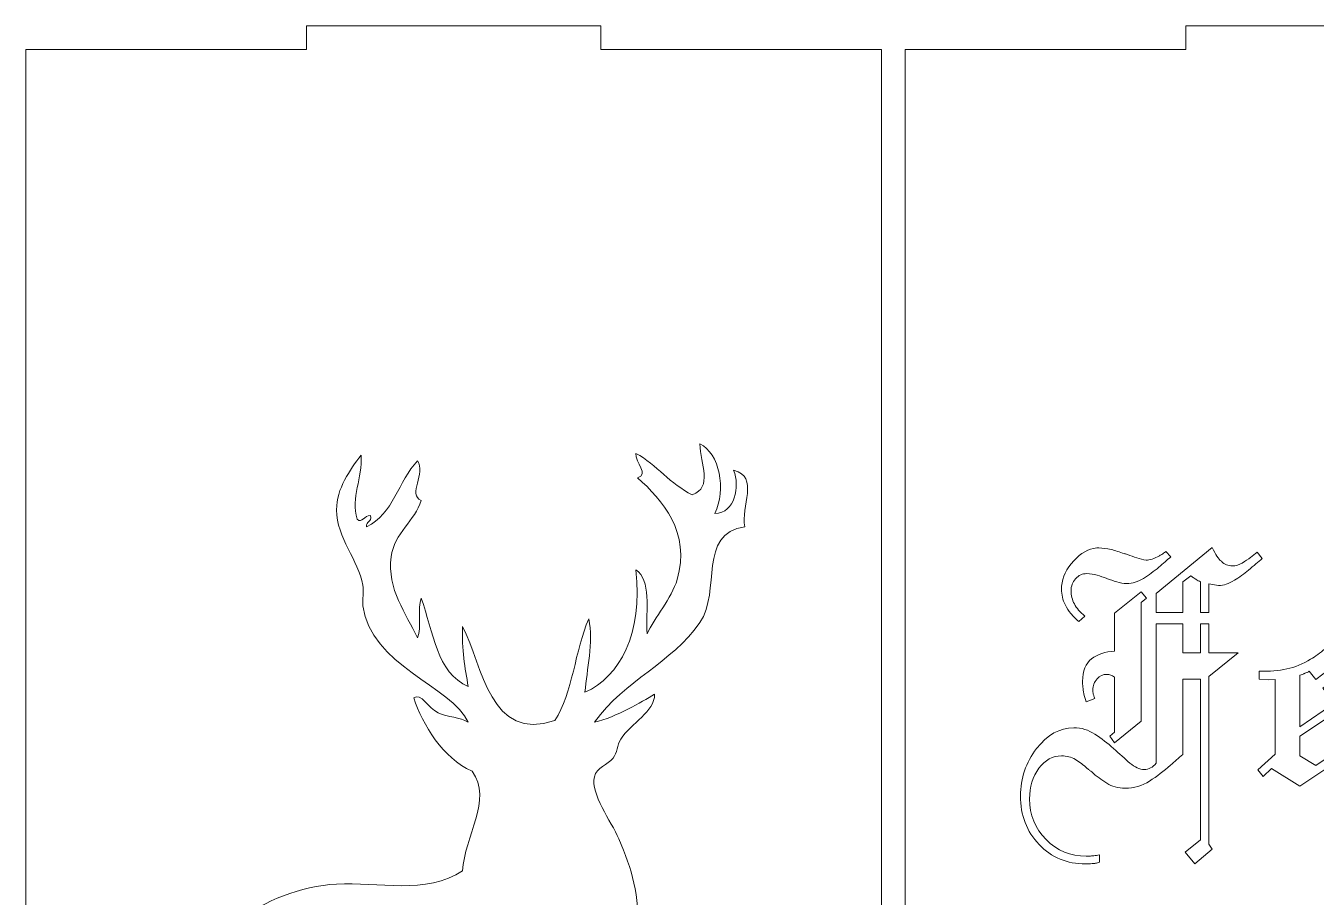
# Model space of a CAD drawing. Header units: millimetres. Extents: x -1983 to 1983, y -412 to 412.
# Drawn here: x 1646.2 to 1809, y 93.6 to 203.6 of the extents above; entities that cross this region are included whole.
import ezdxf

# ---------------------------------------------------------------- set-up
doc = ezdxf.new("R2010")
doc.units = ezdxf.units.MM
doc.header["$MEASUREMENT"] = 0
doc.layers.add('Camada 1', color=7, linetype='Continuous')

msp = doc.modelspace()

# ---------------------------------------------------------------- linework, layer by layer
at = {"layer": 'Camada 1', "color": 250, "lineweight": 9}
for points, knots in [([(1646.1954, 200.589), (1646.1954, 200.589), (1646.1954, -13.4106), (1646.1954, -13.4106), (1646.1954, -13.4106), (1646.1954, -13.4106), (1681.5882, -13.4106), (1681.5882, -13.4106), (1681.5882, -13.4106), (1681.5882, -13.4106), (1681.5882, -16.4106), (1681.5882, -16.4106), (1681.5882, -16.4106), (1681.5882, -16.4106), (1718.731, -16.4106), (1718.731, -16.4106), (1718.731, -16.4106), (1718.731, -16.4106), (1718.731, -13.4106), (1718.731, -13.4106), (1718.731, -13.4106), (1718.731, -13.4106), (1754.1238, -13.4106), (1754.1238, -13.4106), (1754.1238, -13.4106), (1754.1238, -13.4106), (1754.1238, 200.589), (1754.1238, 200.589), (1754.1238, 200.589), (1754.1238, 200.589), (1718.731, 200.589), (1718.731, 200.589), (1718.731, 200.589), (1718.731, 200.589), (1718.731, 203.589), (1718.731, 203.589), (1718.731, 203.589), (1718.731, 203.589), (1681.5882, 203.589), (1681.5882, 203.589), (1681.5882, 203.589), (1681.5882, 203.589), (1681.5882, 200.589), (1681.5882, 200.589), (1681.5882, 200.589), (1681.5882, 200.589), (1646.1954, 200.589), (1646.1954, 200.589)], [0, 0, 0, 0, 0.07692308, 0.07692308, 0.07692308, 0.07692308, 0.15384615, 0.15384615, 0.15384615, 0.15384615, 0.23076923, 0.23076923, 0.23076923, 0.23076923, 0.30769231, 0.30769231, 0.30769231, 0.30769231, 0.38461538, 0.38461538, 0.38461538, 0.38461538, 0.46153846, 0.46153846, 0.46153846, 0.46153846, 0.53846154, 0.53846154, 0.53846154, 0.53846154, 0.61538462, 0.61538462, 0.61538462, 0.61538462, 0.69230769, 0.69230769, 0.69230769, 0.69230769, 0.76923077, 0.76923077, 0.76923077, 0.76923077, 0.84615385, 0.84615385, 0.84615385, 0.84615385, 1, 1, 1, 1]), ([(1757.1238, 200.589), (1757.1238, 200.589), (1757.1238, -13.4106), (1757.1238, -13.4106), (1757.1238, -13.4106), (1757.1238, -13.4106), (1792.5166, -13.4106), (1792.5166, -13.4106), (1792.5166, -13.4106), (1792.5166, -13.4106), (1792.5166, -16.4106), (1792.5166, -16.4106), (1792.5166, -16.4106), (1792.5166, -16.4106), (1829.6594, -16.4106), (1829.6594, -16.4106), (1829.6594, -16.4106), (1829.6594, -16.4106), (1829.6594, -13.4106), (1829.6594, -13.4106), (1829.6594, -13.4106), (1829.6594, -13.4106), (1865.0522, -13.4106), (1865.0522, -13.4106), (1865.0522, -13.4106), (1865.0522, -13.4106), (1865.0522, 200.589), (1865.0522, 200.589), (1865.0522, 200.589), (1865.0522, 200.589), (1829.6594, 200.589), (1829.6594, 200.589), (1829.6594, 200.589), (1829.6594, 200.589), (1829.6594, 203.589), (1829.6594, 203.589), (1829.6594, 203.589), (1829.6594, 203.589), (1792.5166, 203.589), (1792.5166, 203.589), (1792.5166, 203.589), (1792.5166, 203.589), (1792.5166, 200.589), (1792.5166, 200.589), (1792.5166, 200.589), (1792.5166, 200.589), (1757.1238, 200.589), (1757.1238, 200.589)], [0, 0, 0, 0, 0.07692308, 0.07692308, 0.07692308, 0.07692308, 0.15384615, 0.15384615, 0.15384615, 0.15384615, 0.23076923, 0.23076923, 0.23076923, 0.23076923, 0.30769231, 0.30769231, 0.30769231, 0.30769231, 0.38461538, 0.38461538, 0.38461538, 0.38461538, 0.46153846, 0.46153846, 0.46153846, 0.46153846, 0.53846154, 0.53846154, 0.53846154, 0.53846154, 0.61538462, 0.61538462, 0.61538462, 0.61538462, 0.69230769, 0.69230769, 0.69230769, 0.69230769, 0.76923077, 0.76923077, 0.76923077, 0.76923077, 0.84615385, 0.84615385, 0.84615385, 0.84615385, 1, 1, 1, 1]), ([(1731.2152, 150.8027), (1733.7261, 149.6662), (1734.5816, 145.0103), (1733.1147, 142.0157), (1733.1147, 142.0157), (1735.6787, 142.0855), (1736.3126, 145.4518), (1735.4869, 147.4772), (1735.4869, 147.4772), (1738.8069, 146.7066), (1736.3276, 142.8341), (1736.9131, 140.3564), (1736.9131, 140.3564), (1730.8715, 139.4693), (1733.9829, 132.2677), (1731.2152, 128.2494), (1731.2152, 128.2494), (1727.6406, 123.0561), (1721.8186, 121.0996), (1717.9224, 115.6662), (1717.9224, 115.6662), (1720.7712, 116.3773), (1723.8103, 118.1658), (1725.5194, 119.226), (1725.5194, 119.226), (1725.5435, 116.9816), (1722.5742, 115.62), (1721.2458, 113.5302), (1721.2458, 113.5302), (1720.7712, 112.7836), (1720.8212, 111.8215), (1720.2927, 111.1561), (1720.2927, 111.1561), (1719.6167, 110.2936), (1718.2067, 109.9923), (1717.9224, 108.784), (1717.9224, 108.784), (1717.4141, 106.617), (1720.027, 103.2155), (1721.0094, 100.9471), (1721.0094, 100.9471), (1722.6722, 97.0928), (1723.6161, 93.9924), (1723.3797, 88.8399), (1723.3797, 88.8399), (1723.0457, 81.4479), (1724.98, 77.0841), (1722.1939, 71.7482), (1722.1939, 71.7482), (1721.647, 70.7007), (1720.2537, 69.7735), (1720.0581, 68.4211), (1720.0581, 68.4211), (1719.0748, 61.5793), (1717.8779, 51.4976), (1719.3469, 44.9219), (1719.3469, 44.9219), (1719.6, 44.0353), (1718.7553, 44.2462), (1718.8701, 43.4959), (1718.8701, 43.4959), (1719.7181, 42.0474), (1720.3187, 40.3549), (1720.7697, 38.5149), (1720.7697, 38.5149), (1718.1252, 37.909), (1714.5301, 38.4892), (1714.5966, 41.3636), (1714.5966, 41.3636), (1714.6115, 41.9327), (1714.9863, 42.5499), (1715.0733, 43.2595), (1715.0733, 43.2595), (1715.729, 48.6801), (1712.7527, 56.6263), (1712.9357, 60.5893), (1712.9357, 60.5893), (1711.02, 61.5626), (1708.1526, 62.7418), (1705.8133, 61.3003), (1705.8133, 61.3003), (1705.8229, 60.8939), (1705.638, 60.6875), (1705.3387, 60.5893), (1705.3387, 60.5893), (1704.5054, 56.8853), (1706.7781, 53.2493), (1706.7631, 49.4281), (1706.7631, 49.4281), (1706.7524, 46.8197), (1705.5033, 44.3457), (1706.2885, 42.0768), (1706.2885, 42.0768), (1706.7336, 40.7834), (1708.7011, 40.1812), (1708.1875, 38.5149), (1708.1875, 38.5149), (1706.3679, 38.1528), (1704.0881, 38.4409), (1702.2536, 38.7515), (1702.2536, 38.7515), (1703.406, 46.4776), (1701.4458, 53.6997), (1699.1662, 59.8781), (1699.1662, 59.8781), (1696.8935, 59.6855), (1695.1682, 60.4043), (1693.2316, 59.8781), (1693.2316, 59.8781), (1691.5934, 54.3389), (1683.7686, 50.0287), (1686.8227, 42.7864), (1686.8227, 42.7864), (1687.6597, 40.7947), (1689.8692, 40.5142), (1689.9062, 37.3249), (1689.9062, 37.3249), (1688.7221, 37.0959), (1686.5362, 37.473), (1684.6851, 37.3249), (1684.6851, 37.3249), (1684.7446, 42.1214), (1679.6986, 46.4261), (1679.6986, 50.3833), (1679.6986, 50.3833), (1679.6986, 54.8398), (1686.3329, 58.073), (1683.4992, 64.1512), (1683.4992, 64.1512), (1680.894, 64.6832), (1679.8666, 61.2895), (1678.751, 58.6898), (1678.751, 58.6898), (1676.4397, 53.3098), (1673.4188, 46.6755), (1672.3421, 41.1233), (1672.3421, 41.1233), (1673.4466, 39.6974), (1675.4047, 39.1246), (1675.1892, 36.3757), (1675.1892, 36.3757), (1673.1234, 36.7078), (1670.9578, 36.4309), (1669.2546, 36.6121), (1669.2546, 36.6121), (1669.1088, 40.5212), (1668.7355, 44.2274), (1669.2546, 48.244), (1669.2546, 48.244), (1669.6316, 51.1615), (1671.5527, 53.6037), (1671.8668, 55.8395), (1671.8668, 55.8395), (1673.8714, 70.1499), (1664.2345, 83.3045), (1673.2917, 90.7372), (1673.2917, 90.7372), (1676.1015, 93.0487), (1680.8662, 94.9905), (1685.3965, 95.2506), (1685.3965, 95.2506), (1690.5788, 95.5428), (1696.7309, 93.8579), (1701.3015, 96.9115), (1701.3015, 96.9115), (1701.5048, 101.2811), (1705.152, 105.8683), (1702.4878, 109.4936), (1702.4878, 109.4936), (1698.7892, 111.1764), (1696.2676, 115.2983), (1695.1313, 118.7531), (1695.1313, 118.7531), (1696.0734, 119.4458), (1696.9325, 117.4766), (1698.2163, 116.854), (1698.2163, 116.854), (1699.504, 116.2278), (1700.9155, 116.3885), (1702.0149, 115.6662), (1702.0149, 115.6662), (1699.9459, 120.1849), (1689.5978, 122.9344), (1688.7221, 130.3832), (1688.7221, 130.3832), (1688.6276, 131.1834), (1688.8716, 132.1572), (1688.7221, 132.996), (1688.7221, 132.996), (1688.1714, 136.0662), (1685.4074, 138.9654), (1685.3965, 142.4881), (1685.3965, 142.4881), (1685.3908, 145.1917), (1687.0758, 147.5196), (1688.4835, 149.3776), (1688.4835, 149.3776), (1688.7055, 146.4111), (1687.161, 144.127), (1688.009, 141.304), (1688.009, 141.304), (1688.6224, 140.7169), (1688.8922, 141.8178), (1689.668, 141.7792), (1689.668, 141.7792), (1689.9249, 140.8923), (1689.0819, 141.103), (1689.1929, 140.3564), (1689.1929, 140.3564), (1692.528, 141.9288), (1693.2134, 146.1483), (1695.6042, 148.6651), (1695.6042, 148.6651), (1696.7363, 147.1404), (1694.3015, 144.3898), (1696.0809, 143.6781), (1696.0809, 143.6781), (1695.3087, 141.1099), (1692.6664, 139.5916), (1692.2803, 136.5557), (1692.2803, 136.5557), (1691.7628, 132.462), (1694.1632, 129.3708), (1695.6042, 126.3504), (1695.6042, 126.3504), (1696.2005, 127.5732), (1695.5356, 130.0599), (1696.0809, 131.3331), (1696.0809, 131.3331), (1697.5733, 127.1264), (1698.0335, 121.8903), (1702.0149, 120.1779), (1702.0149, 120.1779), (1701.5789, 122.5076), (1701.167, 124.8627), (1701.3015, 127.7727), (1701.3015, 127.7727), (1703.842, 122.7253), (1704.7901, 113.0626), (1712.9357, 115.9042), (1712.9357, 115.9042), (1715.2047, 119.3354), (1715.4578, 124.7761), (1717.2107, 128.7209), (1717.2107, 128.7209), (1717.8779, 125.7572), (1716.9469, 122.3412), (1716.7341, 119.4662), (1716.7341, 119.4662), (1721.1315, 121.3969), (1724.0672, 126.8509), (1723.1431, 134.895), (1723.1431, 134.895), (1725.1206, 133.7056), (1724.4089, 129.8293), (1724.5681, 126.8212), (1724.5681, 126.8212), (1725.5174, 128.887), (1727.6645, 131.2794), (1728.3666, 133.7056), (1728.3666, 133.7056), (1730.0938, 139.6674), (1726.4986, 143.7207), (1723.3797, 146.5273), (1723.3797, 146.5273), (1724.8378, 146.9726), (1723.0993, 148.4249), (1723.1431, 149.6142), (1723.1431, 149.6142), (1725.8262, 148.1808), (1727.4871, 145.729), (1730.2654, 144.3898), (1730.2654, 144.3898), (1732.904, 145.3322), (1731.2947, 148.258), (1731.2152, 150.8027)], [0, 0, 0, 0, 0.01428571, 0.01428571, 0.01428571, 0.01428571, 0.02857143, 0.02857143, 0.02857143, 0.02857143, 0.04285714, 0.04285714, 0.04285714, 0.04285714, 0.05714286, 0.05714286, 0.05714286, 0.05714286, 0.07142857, 0.07142857, 0.07142857, 0.07142857, 0.08571429, 0.08571429, 0.08571429, 0.08571429, 0.1, 0.1, 0.1, 0.1, 0.11428571, 0.11428571, 0.11428571, 0.11428571, 0.12857143, 0.12857143, 0.12857143, 0.12857143, 0.14285714, 0.14285714, 0.14285714, 0.14285714, 0.15714286, 0.15714286, 0.15714286, 0.15714286, 0.17142857, 0.17142857, 0.17142857, 0.17142857, 0.18571429, 0.18571429, 0.18571429, 0.18571429, 0.2, 0.2, 0.2, 0.2, 0.21428571, 0.21428571, 0.21428571, 0.21428571, 0.22857143, 0.22857143, 0.22857143, 0.22857143, 0.24285714, 0.24285714, 0.24285714, 0.24285714, 0.25714286, 0.25714286, 0.25714286, 0.25714286, 0.27142857, 0.27142857, 0.27142857, 0.27142857, 0.28571429, 0.28571429, 0.28571429, 0.28571429, 0.3, 0.3, 0.3, 0.3, 0.31428571, 0.31428571, 0.31428571, 0.31428571, 0.32857143, 0.32857143, 0.32857143, 0.32857143, 0.34285714, 0.34285714, 0.34285714, 0.34285714, 0.35714286, 0.35714286, 0.35714286, 0.35714286, 0.37142857, 0.37142857, 0.37142857, 0.37142857, 0.38571429, 0.38571429, 0.38571429, 0.38571429, 0.4, 0.4, 0.4, 0.4, 0.41428571, 0.41428571, 0.41428571, 0.41428571, 0.42857143, 0.42857143, 0.42857143, 0.42857143, 0.44285714, 0.44285714, 0.44285714, 0.44285714, 0.45714286, 0.45714286, 0.45714286, 0.45714286, 0.47142857, 0.47142857, 0.47142857, 0.47142857, 0.48571429, 0.48571429, 0.48571429, 0.48571429, 0.5, 0.5, 0.5, 0.5, 0.51428571, 0.51428571, 0.51428571, 0.51428571, 0.52857143, 0.52857143, 0.52857143, 0.52857143, 0.54285714, 0.54285714, 0.54285714, 0.54285714, 0.55714286, 0.55714286, 0.55714286, 0.55714286, 0.57142857, 0.57142857, 0.57142857, 0.57142857, 0.58571429, 0.58571429, 0.58571429, 0.58571429, 0.6, 0.6, 0.6, 0.6, 0.61428571, 0.61428571, 0.61428571, 0.61428571, 0.62857143, 0.62857143, 0.62857143, 0.62857143, 0.64285714, 0.64285714, 0.64285714, 0.64285714, 0.65714286, 0.65714286, 0.65714286, 0.65714286, 0.67142857, 0.67142857, 0.67142857, 0.67142857, 0.68571429, 0.68571429, 0.68571429, 0.68571429, 0.7, 0.7, 0.7, 0.7, 0.71428571, 0.71428571, 0.71428571, 0.71428571, 0.72857143, 0.72857143, 0.72857143, 0.72857143, 0.74285714, 0.74285714, 0.74285714, 0.74285714, 0.75714286, 0.75714286, 0.75714286, 0.75714286, 0.77142857, 0.77142857, 0.77142857, 0.77142857, 0.78571429, 0.78571429, 0.78571429, 0.78571429, 0.8, 0.8, 0.8, 0.8, 0.81428571, 0.81428571, 0.81428571, 0.81428571, 0.82857143, 0.82857143, 0.82857143, 0.82857143, 0.84285714, 0.84285714, 0.84285714, 0.84285714, 0.85714286, 0.85714286, 0.85714286, 0.85714286, 0.87142857, 0.87142857, 0.87142857, 0.87142857, 0.88571429, 0.88571429, 0.88571429, 0.88571429, 0.9, 0.9, 0.9, 0.9, 0.91428571, 0.91428571, 0.91428571, 0.91428571, 0.92857143, 0.92857143, 0.92857143, 0.92857143, 0.94285714, 0.94285714, 0.94285714, 0.94285714, 0.95714286, 0.95714286, 0.95714286, 0.95714286, 0.97142857, 0.97142857, 0.97142857, 0.97142857, 1, 1, 1, 1]), ([(1779.0256, 128.41), (1778.6415, 128.7349), (1778.3092, 129.0674), (1778.0284, 129.4072), (1778.0284, 129.4072), (1777.7478, 129.7467), (1777.5188, 130.094), (1777.3416, 130.4485), (1777.3416, 130.4485), (1777.1643, 130.7736), (1777.0388, 131.106), (1776.965, 131.4458), (1776.965, 131.4458), (1776.8911, 131.7853), (1776.8541, 132.1324), (1776.8541, 132.487), (1776.8541, 132.487), (1776.8541, 132.5462), (1776.8541, 132.6052), (1776.8541, 132.6642), (1776.8541, 132.6642), (1776.8541, 132.7234), (1776.8541, 132.7824), (1776.8541, 132.8415), (1776.8541, 132.8415), (1776.9724, 133.9938), (1777.4819, 135.0647), (1778.3831, 136.0544), (1778.3831, 136.0544), (1779.2842, 137.0441), (1780.2516, 137.5833), (1781.2856, 137.672), (1781.2856, 137.672), (1781.3448, 137.672), (1781.3964, 137.672), (1781.4408, 137.672), (1781.4408, 137.672), (1781.485, 137.672), (1781.522, 137.672), (1781.5515, 137.672), (1781.5515, 137.672), (1782.0538, 137.672), (1782.5708, 137.6055), (1783.1025, 137.4726), (1783.1025, 137.4726), (1783.6344, 137.3397), (1784.1809, 137.1696), (1784.7423, 136.9629), (1784.7423, 136.9629), (1784.8013, 136.9629), (1784.8679, 136.9481), (1784.9416, 136.9187), (1784.9416, 136.9187), (1785.0156, 136.8891), (1785.0968, 136.8594), (1785.1853, 136.8301), (1785.1853, 136.8301), (1785.5695, 136.6822), (1785.961, 136.5493), (1786.3598, 136.431), (1786.3598, 136.431), (1786.7586, 136.313), (1787.1501, 136.2095), (1787.5343, 136.1209), (1787.5343, 136.1209), (1787.7409, 136.1209), (1787.992, 136.1726), (1788.2875, 136.276), (1788.2875, 136.276), (1788.583, 136.3795), (1788.8931, 136.5196), (1789.2182, 136.6969), (1789.2182, 136.6969), (1789.3363, 136.7561), (1789.4692, 136.8373), (1789.6171, 136.9409), (1789.6171, 136.9409), (1789.7646, 137.0441), (1789.8976, 137.1402), (1790.0158, 137.2288), (1790.0158, 137.2288), (1790.0158, 137.2288), (1790.6362, 136.564), (1790.6362, 136.564), (1790.6362, 136.564), (1790.3999, 136.3573), (1790.1563, 136.143), (1789.9051, 135.9215), (1789.9051, 135.9215), (1789.6539, 135.6999), (1789.3955, 135.4709), (1789.1297, 135.2347), (1789.1297, 135.2347), (1788.5091, 134.7323), (1787.8592, 134.2671), (1787.1795, 133.8386), (1787.1795, 133.8386), (1786.5002, 133.4103), (1785.8059, 133.1962), (1785.0968, 133.1962), (1785.0968, 133.1962), (1784.6536, 133.1962), (1784.2252, 133.2626), (1783.8117, 133.3956), (1783.8117, 133.3956), (1783.398, 133.5285), (1782.9845, 133.6686), (1782.5708, 133.8166), (1782.5708, 133.8166), (1782.1572, 133.9641), (1781.7436, 134.1046), (1781.33, 134.2375), (1781.33, 134.2375), (1780.9164, 134.3704), (1780.4881, 134.4369), (1780.045, 134.4369), (1780.045, 134.4369), (1779.4836, 134.4369), (1779.0109, 134.2228), (1778.6267, 133.7943), (1778.6267, 133.7943), (1778.2427, 133.366), (1778.0508, 132.8564), (1778.0508, 132.2654), (1778.0508, 132.2654), (1778.0508, 131.6744), (1778.191, 131.1207), (1778.4718, 130.6035), (1778.4718, 130.6035), (1778.7522, 130.0865), (1779.1882, 129.577), (1779.7789, 129.0747), (1779.7789, 129.0747), (1779.7789, 129.0747), (1779.0256, 128.41), (1779.0256, 128.41)], [0, 0, 0, 0, 0.02857143, 0.02857143, 0.02857143, 0.02857143, 0.05714286, 0.05714286, 0.05714286, 0.05714286, 0.08571429, 0.08571429, 0.08571429, 0.08571429, 0.11428571, 0.11428571, 0.11428571, 0.11428571, 0.14285714, 0.14285714, 0.14285714, 0.14285714, 0.17142857, 0.17142857, 0.17142857, 0.17142857, 0.2, 0.2, 0.2, 0.2, 0.22857143, 0.22857143, 0.22857143, 0.22857143, 0.25714286, 0.25714286, 0.25714286, 0.25714286, 0.28571429, 0.28571429, 0.28571429, 0.28571429, 0.31428571, 0.31428571, 0.31428571, 0.31428571, 0.34285714, 0.34285714, 0.34285714, 0.34285714, 0.37142857, 0.37142857, 0.37142857, 0.37142857, 0.4, 0.4, 0.4, 0.4, 0.42857143, 0.42857143, 0.42857143, 0.42857143, 0.45714286, 0.45714286, 0.45714286, 0.45714286, 0.48571429, 0.48571429, 0.48571429, 0.48571429, 0.51428571, 0.51428571, 0.51428571, 0.51428571, 0.54285714, 0.54285714, 0.54285714, 0.54285714, 0.57142857, 0.57142857, 0.57142857, 0.57142857, 0.6, 0.6, 0.6, 0.6, 0.62857143, 0.62857143, 0.62857143, 0.62857143, 0.65714286, 0.65714286, 0.65714286, 0.65714286, 0.68571429, 0.68571429, 0.68571429, 0.68571429, 0.71428571, 0.71428571, 0.71428571, 0.71428571, 0.74285714, 0.74285714, 0.74285714, 0.74285714, 0.77142857, 0.77142857, 0.77142857, 0.77142857, 0.8, 0.8, 0.8, 0.8, 0.82857143, 0.82857143, 0.82857143, 0.82857143, 0.85714286, 0.85714286, 0.85714286, 0.85714286, 0.88571429, 0.88571429, 0.88571429, 0.88571429, 0.91428571, 0.91428571, 0.91428571, 0.91428571, 0.94285714, 0.94285714, 0.94285714, 0.94285714, 1, 1, 1, 1]), ([(1788.7749, 129.5092), (1788.7749, 129.5092), (1788.7749, 131.911), (1788.7749, 131.911), (1788.7749, 131.911), (1788.7749, 131.911), (1795.8655, 137.7163), (1795.8655, 137.7163), (1795.8655, 137.7163), (1796.0723, 137.2732), (1796.2717, 136.9112), (1796.4637, 136.6305), (1796.4637, 136.6305), (1796.6558, 136.3499), (1796.8405, 136.1355), (1797.0178, 135.9879), (1797.0178, 135.9879), (1797.2246, 135.781), (1797.4387, 135.6334), (1797.6602, 135.5448), (1797.6602, 135.5448), (1797.8818, 135.4562), (1798.1255, 135.412), (1798.3916, 135.412), (1798.3916, 135.412), (1798.8347, 135.412), (1799.2481, 135.5299), (1799.6323, 135.7664), (1799.6323, 135.7664), (1800.0163, 136.0027), (1800.3858, 136.2537), (1800.7402, 136.5196), (1800.7402, 136.5196), (1800.8878, 136.6379), (1801.0283, 136.7487), (1801.1612, 136.8522), (1801.1612, 136.8522), (1801.2942, 136.9554), (1801.4195, 137.0516), (1801.5377, 137.1402), (1801.5377, 137.1402), (1801.5377, 137.1402), (1802.1584, 136.3424), (1802.1584, 136.3424), (1802.1584, 136.3424), (1801.922, 136.1355), (1801.6561, 135.9067), (1801.3605, 135.6557), (1801.3605, 135.6557), (1801.0651, 135.4045), (1800.7549, 135.1461), (1800.4301, 134.88), (1800.4301, 134.88), (1800.164, 134.6437), (1799.876, 134.4147), (1799.5658, 134.1931), (1799.5658, 134.1931), (1799.2556, 133.9716), (1798.9527, 133.7722), (1798.6574, 133.5949), (1798.6574, 133.5949), (1798.3027, 133.3881), (1797.9632, 133.2256), (1797.6381, 133.1075), (1797.6381, 133.1075), (1797.3132, 132.9893), (1796.9882, 132.9301), (1796.6633, 132.9301), (1796.6633, 132.9301), (1796.6633, 132.9301), (1795.4224, 133.1519), (1795.4224, 133.1519), (1795.4224, 133.1519), (1795.4224, 133.1519), (1795.4224, 129.5092), (1795.4224, 129.5092), (1795.4224, 129.5092), (1795.4224, 129.5092), (1794.403, 129.5092), (1794.403, 129.5092), (1794.403, 129.5092), (1794.403, 129.5092), (1794.403, 133.4177), (1794.403, 133.4177), (1794.403, 133.4177), (1794.285, 133.4471), (1794.1814, 133.4842), (1794.0929, 133.5285), (1794.0929, 133.5285), (1794.0042, 133.5728), (1793.9156, 133.6244), (1793.827, 133.6836), (1793.827, 133.6836), (1793.7973, 133.7131), (1793.7752, 133.7354), (1793.7605, 133.7501), (1793.7605, 133.7501), (1793.7459, 133.7648), (1793.7236, 133.7722), (1793.6941, 133.7722), (1793.6941, 133.7722), (1793.6054, 133.8313), (1793.5242, 133.8904), (1793.4503, 133.9494), (1793.4503, 133.9494), (1793.3764, 134.0085), (1793.2803, 134.0824), (1793.1623, 134.1711), (1793.1623, 134.1711), (1793.1623, 134.1711), (1792.1429, 133.4177), (1792.1429, 133.4177), (1792.1429, 133.4177), (1792.1429, 133.4177), (1792.1429, 129.5092), (1792.1429, 129.5092), (1792.1429, 129.5092), (1792.1429, 129.5092), (1788.7749, 129.5092), (1788.7749, 129.5092)], [0, 0, 0, 0, 0.03225806, 0.03225806, 0.03225806, 0.03225806, 0.06451613, 0.06451613, 0.06451613, 0.06451613, 0.09677419, 0.09677419, 0.09677419, 0.09677419, 0.12903226, 0.12903226, 0.12903226, 0.12903226, 0.16129032, 0.16129032, 0.16129032, 0.16129032, 0.19354839, 0.19354839, 0.19354839, 0.19354839, 0.22580645, 0.22580645, 0.22580645, 0.22580645, 0.25806452, 0.25806452, 0.25806452, 0.25806452, 0.29032258, 0.29032258, 0.29032258, 0.29032258, 0.32258065, 0.32258065, 0.32258065, 0.32258065, 0.35483871, 0.35483871, 0.35483871, 0.35483871, 0.38709677, 0.38709677, 0.38709677, 0.38709677, 0.41935484, 0.41935484, 0.41935484, 0.41935484, 0.4516129, 0.4516129, 0.4516129, 0.4516129, 0.48387097, 0.48387097, 0.48387097, 0.48387097, 0.51612903, 0.51612903, 0.51612903, 0.51612903, 0.5483871, 0.5483871, 0.5483871, 0.5483871, 0.58064516, 0.58064516, 0.58064516, 0.58064516, 0.61290323, 0.61290323, 0.61290323, 0.61290323, 0.64516129, 0.64516129, 0.64516129, 0.64516129, 0.67741935, 0.67741935, 0.67741935, 0.67741935, 0.70967742, 0.70967742, 0.70967742, 0.70967742, 0.74193548, 0.74193548, 0.74193548, 0.74193548, 0.77419355, 0.77419355, 0.77419355, 0.77419355, 0.80645161, 0.80645161, 0.80645161, 0.80645161, 0.83870968, 0.83870968, 0.83870968, 0.83870968, 0.87096774, 0.87096774, 0.87096774, 0.87096774, 0.90322581, 0.90322581, 0.90322581, 0.90322581, 0.93548387, 0.93548387, 0.93548387, 0.93548387, 1, 1, 1, 1]), ([(1782.9252, 113.9189), (1782.9252, 113.9189), (1783.5457, 114.4063), (1783.5457, 114.4063), (1783.5457, 114.4063), (1783.5457, 114.4063), (1783.5457, 121.3639), (1783.5457, 121.3639), (1783.5457, 121.3639), (1783.457, 121.423), (1783.3759, 121.4746), (1783.302, 121.519), (1783.302, 121.519), (1783.2283, 121.5633), (1783.1469, 121.6003), (1783.0582, 121.6298), (1783.0582, 121.6298), (1782.9697, 121.6593), (1782.8885, 121.6815), (1782.8145, 121.6963), (1782.8145, 121.6963), (1782.7406, 121.7111), (1782.6594, 121.7183), (1782.5708, 121.7183), (1782.5708, 121.7183), (1782.0981, 121.7183), (1781.6844, 121.5264), (1781.33, 121.1423), (1781.33, 121.1423), (1780.9755, 120.7582), (1780.7982, 120.2855), (1780.7982, 119.7241), (1780.7982, 119.7241), (1780.7982, 119.6651), (1780.7982, 119.6062), (1780.7982, 119.5469), (1780.7982, 119.5469), (1780.7982, 119.4879), (1780.8128, 119.4287), (1780.8426, 119.3697), (1780.8426, 119.3697), (1780.8426, 119.2811), (1780.8646, 119.1777), (1780.909, 119.0595), (1780.909, 119.0595), (1780.9533, 118.9412), (1781.0051, 118.8084), (1781.064, 118.6607), (1781.064, 118.6607), (1781.064, 118.6607), (1779.9564, 118.2618), (1779.9564, 118.2618), (1779.9564, 118.2618), (1779.8381, 118.6458), (1779.7419, 118.9857), (1779.6681, 119.2811), (1779.6681, 119.2811), (1779.5944, 119.5764), (1779.5573, 119.8571), (1779.5573, 120.1229), (1779.5573, 120.1229), (1779.528, 120.2412), (1779.513, 120.3594), (1779.513, 120.4777), (1779.513, 120.4777), (1779.513, 120.5956), (1779.513, 120.7138), (1779.513, 120.8322), (1779.513, 120.8322), (1779.513, 122.1617), (1779.8899, 123.1143), (1780.6431, 123.6904), (1780.6431, 123.6904), (1781.3964, 124.2667), (1782.364, 124.5842), (1783.5457, 124.6432), (1783.5457, 124.6432), (1783.5457, 124.6432), (1783.5457, 129.4294), (1783.5457, 129.4294), (1783.5457, 129.4294), (1783.5457, 129.4294), (1786.9137, 132.1324), (1786.9137, 132.1324), (1786.9137, 132.1324), (1786.9137, 132.1324), (1787.5785, 131.3349), (1787.5785, 131.3349), (1787.5785, 131.3349), (1787.5785, 131.3349), (1786.9137, 130.8029), (1786.9137, 130.8029), (1786.9137, 130.8029), (1786.9137, 130.8029), (1786.9137, 115.8244), (1786.9137, 115.8244), (1786.9137, 115.8244), (1786.9137, 115.8244), (1783.5457, 113.077), (1783.5457, 113.077), (1783.5457, 113.077), (1783.5457, 113.077), (1782.9252, 113.9189), (1782.9252, 113.9189)], [0, 0, 0, 0, 0.03703704, 0.03703704, 0.03703704, 0.03703704, 0.07407407, 0.07407407, 0.07407407, 0.07407407, 0.11111111, 0.11111111, 0.11111111, 0.11111111, 0.14814815, 0.14814815, 0.14814815, 0.14814815, 0.18518519, 0.18518519, 0.18518519, 0.18518519, 0.22222222, 0.22222222, 0.22222222, 0.22222222, 0.25925926, 0.25925926, 0.25925926, 0.25925926, 0.2962963, 0.2962963, 0.2962963, 0.2962963, 0.33333333, 0.33333333, 0.33333333, 0.33333333, 0.37037037, 0.37037037, 0.37037037, 0.37037037, 0.40740741, 0.40740741, 0.40740741, 0.40740741, 0.44444444, 0.44444444, 0.44444444, 0.44444444, 0.48148148, 0.48148148, 0.48148148, 0.48148148, 0.51851852, 0.51851852, 0.51851852, 0.51851852, 0.55555556, 0.55555556, 0.55555556, 0.55555556, 0.59259259, 0.59259259, 0.59259259, 0.59259259, 0.62962963, 0.62962963, 0.62962963, 0.62962963, 0.66666667, 0.66666667, 0.66666667, 0.66666667, 0.7037037, 0.7037037, 0.7037037, 0.7037037, 0.74074074, 0.74074074, 0.74074074, 0.74074074, 0.77777778, 0.77777778, 0.77777778, 0.77777778, 0.81481481, 0.81481481, 0.81481481, 0.81481481, 0.85185185, 0.85185185, 0.85185185, 0.85185185, 0.88888889, 0.88888889, 0.88888889, 0.88888889, 0.92592593, 0.92592593, 0.92592593, 0.92592593, 1, 1, 1, 1]), ([(1781.6401, 98.0098), (1781.4629, 97.9505), (1781.3006, 97.9062), (1781.1527, 97.8765), (1781.1527, 97.8765), (1781.0051, 97.8472), (1780.8573, 97.8323), (1780.7096, 97.8323), (1780.7096, 97.8323), (1780.5914, 97.8029), (1780.4658, 97.7879), (1780.3329, 97.7879), (1780.3329, 97.7879), (1780.2, 97.7879), (1780.0597, 97.7879), (1779.912, 97.7879), (1779.912, 97.7879), (1777.5484, 97.7879), (1775.5839, 98.6079), (1774.0179, 100.2476), (1774.0179, 100.2476), (1772.4521, 101.8873), (1771.6692, 103.933), (1771.6692, 106.3852), (1771.6692, 106.3852), (1771.6692, 108.601), (1772.3488, 110.5879), (1773.7077, 112.3456), (1773.7077, 112.3456), (1775.0669, 114.1035), (1776.6326, 114.9825), (1778.4052, 114.9825), (1778.4052, 114.9825), (1779.3507, 114.9825), (1780.2369, 114.7092), (1781.064, 114.1625), (1781.064, 114.1625), (1781.8913, 113.6162), (1782.6742, 113.0178), (1783.4127, 112.3677), (1783.4127, 112.3677), (1784.1513, 111.6884), (1784.8383, 111.0754), (1785.4736, 110.5287), (1785.4736, 110.5287), (1786.1086, 109.9822), (1786.707, 109.7089), (1787.2685, 109.7089), (1787.2685, 109.7089), (1787.5636, 109.7089), (1787.8369, 109.7754), (1788.0881, 109.9083), (1788.0881, 109.9083), (1788.3393, 110.0413), (1788.5683, 110.2407), (1788.7749, 110.5066), (1788.7749, 110.5066), (1788.7749, 110.5066), (1788.7749, 128.1098), (1788.7749, 128.1098), (1788.7749, 128.1098), (1788.7749, 128.1098), (1792.1429, 128.1098), (1792.1429, 128.1098), (1792.1429, 128.1098), (1792.1429, 128.1098), (1792.1429, 124.4217), (1792.1429, 124.4217), (1792.1429, 124.4217), (1792.1429, 124.4217), (1794.403, 124.4217), (1794.403, 124.4217), (1794.403, 124.4217), (1794.403, 124.4217), (1794.403, 128.1098), (1794.403, 128.1098), (1794.403, 128.1098), (1794.403, 128.1098), (1795.4224, 128.1098), (1795.4224, 128.1098), (1795.4224, 128.1098), (1795.4224, 128.1098), (1795.4224, 124.4217), (1795.4224, 124.4217), (1795.4224, 124.4217), (1795.4224, 124.4217), (1799.1448, 124.4217), (1799.1448, 124.4217), (1799.1448, 124.4217), (1799.1448, 124.4217), (1795.4224, 121.4525), (1795.4224, 121.4525), (1795.4224, 121.4525), (1795.4224, 121.4525), (1795.4224, 100.2698), (1795.4224, 100.2698), (1795.4224, 100.2698), (1795.4224, 100.2698), (1795.8655, 99.6493), (1795.8655, 99.6493), (1795.8655, 99.6493), (1795.8655, 99.6493), (1793.6497, 97.7879), (1793.6497, 97.7879), (1793.6497, 97.7879), (1793.6497, 97.7879), (1792.4532, 99.2948), (1792.4532, 99.2948), (1792.4532, 99.2948), (1792.4532, 99.2948), (1794.403, 100.8458), (1794.403, 100.8458), (1794.403, 100.8458), (1794.403, 100.8458), (1794.403, 121.0981), (1794.403, 121.0981), (1794.403, 121.0981), (1794.403, 121.0981), (1792.1429, 121.0981), (1792.1429, 121.0981), (1792.1429, 121.0981), (1792.1429, 121.0981), (1792.1429, 111.6146), (1792.1429, 111.6146), (1792.1429, 111.6146), (1791.877, 111.378), (1791.6187, 111.1492), (1791.3675, 110.9274), (1791.3675, 110.9274), (1791.1164, 110.706), (1790.8578, 110.4772), (1790.5919, 110.2407), (1790.5919, 110.2407), (1789.7646, 109.5022), (1788.8856, 108.8375), (1787.9552, 108.2465), (1787.9552, 108.2465), (1787.0245, 107.6556), (1785.9978, 107.3603), (1784.8752, 107.3603), (1784.8752, 107.3603), (1783.9889, 107.3603), (1783.2134, 107.5669), (1782.5487, 107.9806), (1782.5487, 107.9806), (1781.884, 108.3941), (1781.2562, 108.8668), (1780.6653, 109.3988), (1780.6653, 109.3988), (1780.5767, 109.4577), (1780.4881, 109.5242), (1780.3994, 109.5982), (1780.3994, 109.5982), (1780.3109, 109.6719), (1780.2073, 109.7533), (1780.0892, 109.8419), (1780.0892, 109.8419), (1779.6166, 110.285), (1779.1217, 110.6616), (1778.6047, 110.972), (1778.6047, 110.972), (1778.0876, 111.2822), (1777.5041, 111.4373), (1776.8541, 111.4373), (1776.8541, 111.4373), (1775.7315, 111.4373), (1774.7786, 110.9128), (1773.9957, 109.864), (1773.9957, 109.864), (1773.2128, 108.8153), (1772.8215, 107.5226), (1772.8215, 105.9865), (1772.8215, 105.9865), (1772.8215, 103.9773), (1773.5157, 102.2712), (1774.9043, 100.8679), (1774.9043, 100.8679), (1776.2928, 99.4647), (1777.9768, 98.763), (1779.9564, 98.763), (1779.9564, 98.763), (1780.0153, 98.763), (1780.0818, 98.763), (1780.1557, 98.763), (1780.1557, 98.763), (1780.2294, 98.763), (1780.2959, 98.763), (1780.3551, 98.763), (1780.3551, 98.763), (1780.5323, 98.7926), (1780.7243, 98.8148), (1780.9311, 98.8295), (1780.9311, 98.8295), (1781.138, 98.8442), (1781.3743, 98.8813), (1781.6401, 98.9403), (1781.6401, 98.9403), (1781.6401, 98.9403), (1781.6401, 98.0098), (1781.6401, 98.0098)], [0, 0, 0, 0, 0.01960784, 0.01960784, 0.01960784, 0.01960784, 0.03921569, 0.03921569, 0.03921569, 0.03921569, 0.05882353, 0.05882353, 0.05882353, 0.05882353, 0.07843137, 0.07843137, 0.07843137, 0.07843137, 0.09803922, 0.09803922, 0.09803922, 0.09803922, 0.11764706, 0.11764706, 0.11764706, 0.11764706, 0.1372549, 0.1372549, 0.1372549, 0.1372549, 0.15686275, 0.15686275, 0.15686275, 0.15686275, 0.17647059, 0.17647059, 0.17647059, 0.17647059, 0.19607843, 0.19607843, 0.19607843, 0.19607843, 0.21568627, 0.21568627, 0.21568627, 0.21568627, 0.23529412, 0.23529412, 0.23529412, 0.23529412, 0.25490196, 0.25490196, 0.25490196, 0.25490196, 0.2745098, 0.2745098, 0.2745098, 0.2745098, 0.29411765, 0.29411765, 0.29411765, 0.29411765, 0.31372549, 0.31372549, 0.31372549, 0.31372549, 0.33333333, 0.33333333, 0.33333333, 0.33333333, 0.35294118, 0.35294118, 0.35294118, 0.35294118, 0.37254902, 0.37254902, 0.37254902, 0.37254902, 0.39215686, 0.39215686, 0.39215686, 0.39215686, 0.41176471, 0.41176471, 0.41176471, 0.41176471, 0.43137255, 0.43137255, 0.43137255, 0.43137255, 0.45098039, 0.45098039, 0.45098039, 0.45098039, 0.47058824, 0.47058824, 0.47058824, 0.47058824, 0.49019608, 0.49019608, 0.49019608, 0.49019608, 0.50980392, 0.50980392, 0.50980392, 0.50980392, 0.52941176, 0.52941176, 0.52941176, 0.52941176, 0.54901961, 0.54901961, 0.54901961, 0.54901961, 0.56862745, 0.56862745, 0.56862745, 0.56862745, 0.58823529, 0.58823529, 0.58823529, 0.58823529, 0.60784314, 0.60784314, 0.60784314, 0.60784314, 0.62745098, 0.62745098, 0.62745098, 0.62745098, 0.64705882, 0.64705882, 0.64705882, 0.64705882, 0.66666667, 0.66666667, 0.66666667, 0.66666667, 0.68627451, 0.68627451, 0.68627451, 0.68627451, 0.70588235, 0.70588235, 0.70588235, 0.70588235, 0.7254902, 0.7254902, 0.7254902, 0.7254902, 0.74509804, 0.74509804, 0.74509804, 0.74509804, 0.76470588, 0.76470588, 0.76470588, 0.76470588, 0.78431373, 0.78431373, 0.78431373, 0.78431373, 0.80392157, 0.80392157, 0.80392157, 0.80392157, 0.82352941, 0.82352941, 0.82352941, 0.82352941, 0.84313725, 0.84313725, 0.84313725, 0.84313725, 0.8627451, 0.8627451, 0.8627451, 0.8627451, 0.88235294, 0.88235294, 0.88235294, 0.88235294, 0.90196078, 0.90196078, 0.90196078, 0.90196078, 0.92156863, 0.92156863, 0.92156863, 0.92156863, 0.94117647, 0.94117647, 0.94117647, 0.94117647, 0.96078431, 0.96078431, 0.96078431, 0.96078431, 1, 1, 1, 1]), ([(1802.2913, 108.8225), (1802.2913, 108.8225), (1801.6267, 109.6647), (1801.6267, 109.6647), (1801.6267, 109.6647), (1801.6267, 109.6647), (1803.7981, 111.6588), (1803.7981, 111.6588), (1803.7981, 111.6588), (1803.7981, 111.6588), (1803.7981, 121.0536), (1803.7981, 121.0536), (1803.7981, 121.0536), (1803.7981, 121.0536), (1802.9117, 121.0094), (1802.9117, 121.0094), (1802.9117, 121.0094), (1802.9117, 121.0094), (1801.8039, 121.0981), (1801.8039, 121.0981), (1801.8039, 121.0981), (1801.8039, 121.0981), (1801.8039, 122.1173), (1801.8039, 122.1173), (1801.8039, 122.1173), (1803.1039, 122.0878), (1804.2633, 122.1838), (1805.2828, 122.4054), (1805.2828, 122.4054), (1806.3018, 122.6269), (1807.299, 123.0332), (1808.2739, 123.624), (1808.2739, 123.624), (1808.5693, 123.8012), (1808.8721, 124.0008), (1809.1824, 124.2223), (1809.1824, 124.2223), (1809.4926, 124.4439), (1809.7953, 124.6876), (1810.0908, 124.9534), (1810.0908, 124.9534), (1810.0908, 124.9534), (1811.5924, 123.0978), (1811.5924, 123.0978), (1811.5924, 123.0978), (1811.5924, 123.0978), (1808.9369, 121.0814), (1808.9369, 121.0814), (1808.9369, 121.0814), (1808.9369, 121.0814), (1808.0966, 122.1173), (1808.0966, 122.1173), (1808.0966, 122.1173), (1807.9784, 122.0287), (1807.8751, 121.9695), (1807.7864, 121.9398), (1807.7864, 121.9398), (1807.6978, 121.9105), (1807.6239, 121.8809), (1807.5649, 121.8512), (1807.5649, 121.8512), (1807.5353, 121.8512), (1807.5131, 121.844), (1807.4984, 121.8291), (1807.4984, 121.8291), (1807.4835, 121.8144), (1807.4614, 121.807), (1807.4319, 121.807), (1807.4319, 121.807), (1807.3727, 121.7775), (1807.299, 121.748), (1807.2104, 121.7183), (1807.2104, 121.7183), (1807.1218, 121.689), (1807.0183, 121.6593), (1806.8999, 121.6298), (1806.8999, 121.6298), (1806.8999, 121.6298), (1806.8999, 115.1155), (1806.8999, 115.1155), (1806.8999, 115.1155), (1806.8999, 115.1155), (1811.3317, 118.1288), (1811.3317, 118.1288), (1811.3317, 118.1288), (1811.3317, 118.1288), (1809.8187, 119.9944), (1809.8187, 119.9944), (1809.8187, 119.9944), (1809.8187, 119.9944), (1812.4728, 122.0097), (1812.4728, 122.0097), (1812.4728, 122.0097), (1812.4728, 122.0097), (1814.7883, 119.1482), (1814.7883, 119.1482), (1814.7883, 119.1482), (1814.7883, 119.1482), (1806.8999, 113.9189), (1806.8999, 113.9189), (1806.8999, 113.9189), (1806.8999, 113.9189), (1806.8999, 111.4373), (1806.8999, 111.4373), (1806.8999, 111.4373), (1806.8999, 111.4373), (1808.9387, 110.1964), (1808.9387, 110.1964), (1808.9387, 110.1964), (1808.9387, 110.1964), (1812.8828, 112.8555), (1812.8828, 112.8555), (1812.8828, 112.8555), (1812.8828, 112.8555), (1813.4588, 111.969), (1813.4588, 111.969), (1813.4588, 111.969), (1813.4588, 111.969), (1806.8999, 107.6261), (1806.8999, 107.6261), (1806.8999, 107.6261), (1806.8999, 107.6261), (1803.3548, 109.8419), (1803.3548, 109.8419), (1803.3548, 109.8419), (1803.3548, 109.8419), (1802.2913, 108.8225), (1802.2913, 108.8225)], [0, 0, 0, 0, 0.03030303, 0.03030303, 0.03030303, 0.03030303, 0.06060606, 0.06060606, 0.06060606, 0.06060606, 0.09090909, 0.09090909, 0.09090909, 0.09090909, 0.12121212, 0.12121212, 0.12121212, 0.12121212, 0.15151515, 0.15151515, 0.15151515, 0.15151515, 0.18181818, 0.18181818, 0.18181818, 0.18181818, 0.21212121, 0.21212121, 0.21212121, 0.21212121, 0.24242424, 0.24242424, 0.24242424, 0.24242424, 0.27272727, 0.27272727, 0.27272727, 0.27272727, 0.3030303, 0.3030303, 0.3030303, 0.3030303, 0.33333333, 0.33333333, 0.33333333, 0.33333333, 0.36363636, 0.36363636, 0.36363636, 0.36363636, 0.39393939, 0.39393939, 0.39393939, 0.39393939, 0.42424242, 0.42424242, 0.42424242, 0.42424242, 0.45454545, 0.45454545, 0.45454545, 0.45454545, 0.48484848, 0.48484848, 0.48484848, 0.48484848, 0.51515152, 0.51515152, 0.51515152, 0.51515152, 0.54545455, 0.54545455, 0.54545455, 0.54545455, 0.57575758, 0.57575758, 0.57575758, 0.57575758, 0.60606061, 0.60606061, 0.60606061, 0.60606061, 0.63636364, 0.63636364, 0.63636364, 0.63636364, 0.66666667, 0.66666667, 0.66666667, 0.66666667, 0.6969697, 0.6969697, 0.6969697, 0.6969697, 0.72727273, 0.72727273, 0.72727273, 0.72727273, 0.75757576, 0.75757576, 0.75757576, 0.75757576, 0.78787879, 0.78787879, 0.78787879, 0.78787879, 0.81818182, 0.81818182, 0.81818182, 0.81818182, 0.84848485, 0.84848485, 0.84848485, 0.84848485, 0.87878788, 0.87878788, 0.87878788, 0.87878788, 0.90909091, 0.90909091, 0.90909091, 0.90909091, 0.93939394, 0.93939394, 0.93939394, 0.93939394, 1, 1, 1, 1])]:
    msp.add_open_spline(points, degree=3, knots=knots, dxfattribs=at)

doc.saveas('drawing.dxf')
